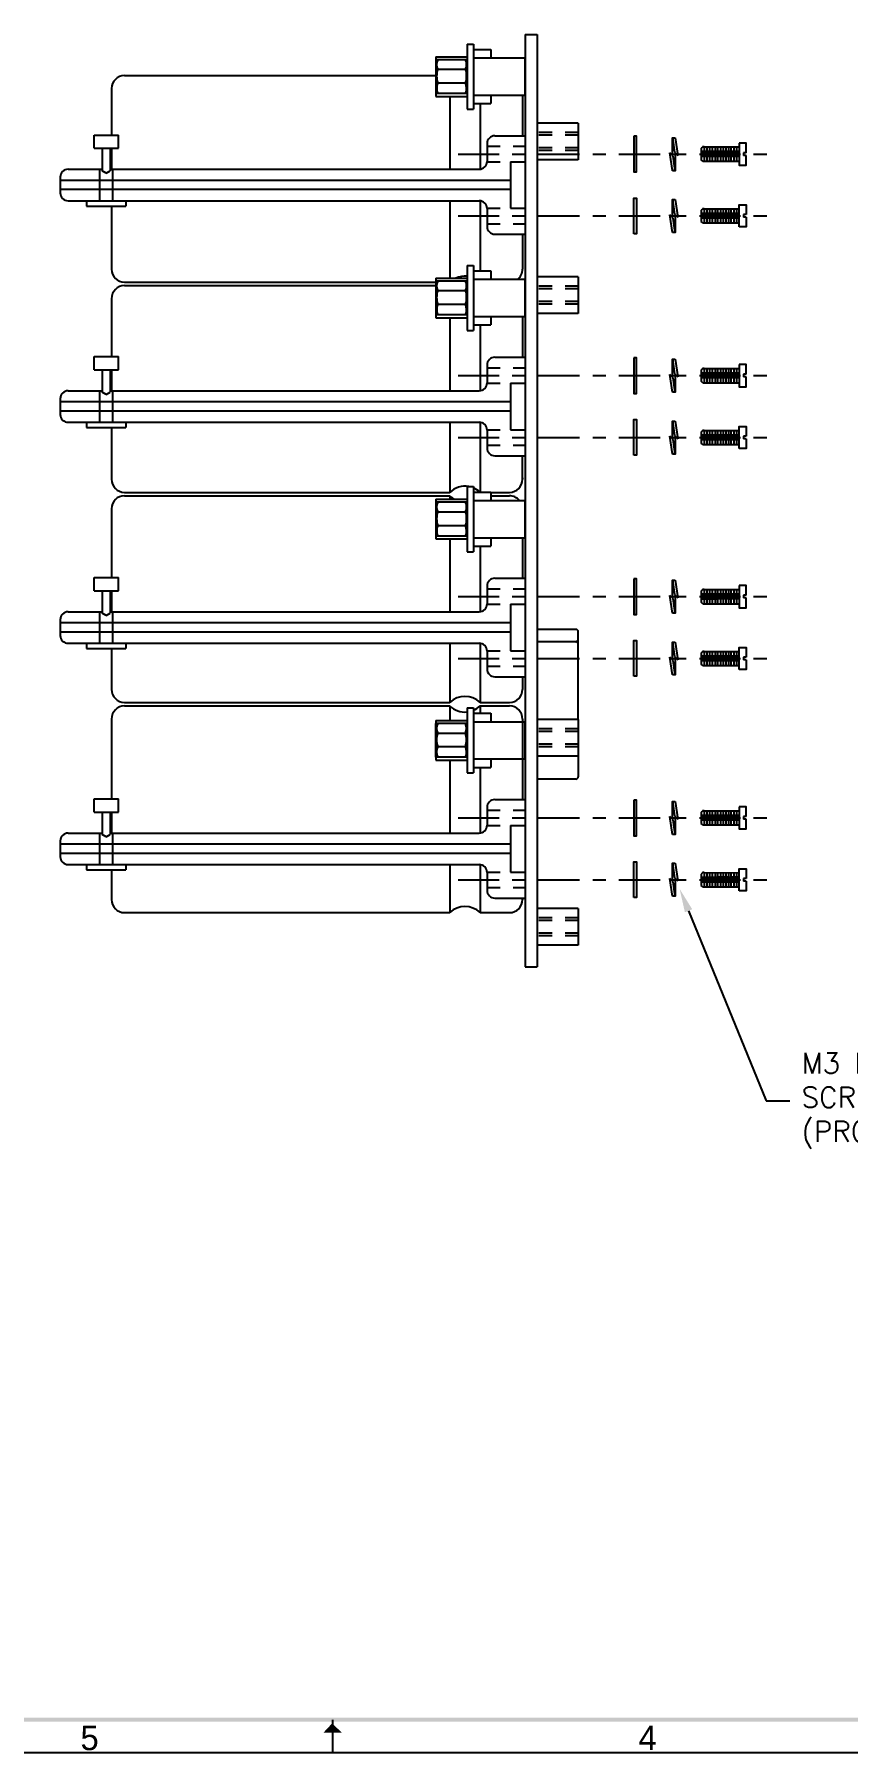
# Model space of a CAD drawing. Extents: x 0 to 31.8, y 0 to 20.
# Drawn here: x 13.98 to 20.17, y 0 to 13.08 of the extents above; entities that cross this region are included whole.
import ezdxf
from ezdxf.enums import TextEntityAlignment as Align

# ---------------------------------------------------------------- set-up
doc = ezdxf.new("R2010")
doc.units = 0
doc.header["$LTSCALE"] = 0.25
doc.header["$MEASUREMENT"] = 0
doc.linetypes.add('CENTER', pattern=[2, 1.25, -0.25, 0.25, -0.25])
doc.linetypes.add('HIDDEN', pattern=[0.375, 0.25, -0.125])
for name, color, linetype in [('10', 7, 'CONTINUOUS'), ('CENTER', 3, 'CENTER'), ('DIMS', 1, 'CONTINUOUS'), ('FORMAT', 3, 'CONTINUOUS'), ('OBJECT', 2, 'CONTINUOUS'), ('TITLE1', 6, 'CONTINUOUS')]:
    doc.layers.add(name, color=color, linetype=linetype)
doc.styles.add('ROMANS', font='romans.shx')

# ---------------------------------------------------------------- blocks, each defined once
blk = doc.blocks.new('DDWG')
at = {"layer": 'FORMAT'}
for p, q in [((16.251, 0.25), (16.251, 0)), ((0, 0), (31.8, 0))]:
    blk.add_line(p, q, dxfattribs=at)
blk.add_solid([(16.248, 0.223), (16.182, 0.152), (16.322, 0.152)], dxfattribs=at)
blk.add_trace([(0.261, 0.265), (0.261, 0.235), (31.606, 0.265), (31.606, 0.235)], dxfattribs=at)
for s, p in [('5', (14.401, 0.019)), ('4', (18.651, 0.019))]:
    blk.add_text(s, height=0.187, dxfattribs=at).set_placement(p, align=Align.CENTER)
at = {"layer": 'TITLE1', "style": 'ROMANS', "flags": 8}
for tag, height, p in [('XX', 0.15, (26.31, 19.119)), ('XX', 0.093, (25.092, 1.574)), ('XX', 0.093, (25.075, 1.427)), ('XX/XX', 0.075, (25.05, 1.264))]:
    blk.add_attdef(tag, text='', height=height, dxfattribs=at).set_placement(p, align=Align.CENTER)
at = {"layer": 'TITLE1', "style": 'ROMANS', "width": 0.718171, "flags": 8}
blk.add_attdef('XX/XX/XX', text='', height=0.15, dxfattribs=at).set_placement((29.981, 19.11), (30.807, 19.11), align=Align.FIT)
at = {"layer": 'TITLE1', "color": 6, "style": 'ROMANS'}
for tag, p, height in [('XXXXXX', (29.834, 2.321), 0.125), ('XX-XXXXX-XXX', (28.456, 0.571), 0.188)]:
    blk.add_attdef(tag, p, '', height=height, dxfattribs=at)
at = {"layer": 'TITLE1', "style": 'ROMANS'}
for tag, p, height in [('XXXXXXX', (25.435, 1.893), 0.1), ('XX/XX/XX', (26.845, 1.893), 0.1), ('XXXXXXXX', (23.667, 0.819), 0.09), ('XXXXXXXX', (23.664, 0.673), 0.09), ('XXXXXXXX', (23.665, 0.332), 0.09), ('XXXXXXX', (25.474, 0.31), 0.125), ('X', (30.307, 0.304), 0.125)]:
    blk.add_attdef(tag, p, '', height=height, dxfattribs=at)
at = {"layer": 'TITLE1', "style": 'ROMANS', "flags": 8}
for tag, p, height in [('XXXXX', (23.98, 1.586), 0.093), ('XXXXXXXX', (25.435, 1.529), 0.1), ('XX/XX/XX', (26.845, 1.529), 0.1), ('XXXXX', (23.972, 1.427), 0.093), ('XXXXX', (23.972, 1.256), 0.093)]:
    blk.add_attdef(tag, p, '', height=height, dxfattribs=at)
at = {"layer": 'TITLE1', "color": 6, "style": 'ROMANS'}
for tag, p in [('XXXXXXXXXXXXXXXX', (29.295, 1.31)), ('XXXXXXXXXXXXXXXXXXXX', (29.649, 1.021)), ('XX', (31.205, 0.571))]:
    blk.add_attdef(tag, text='', height=0.188, dxfattribs=at).set_placement(p, align=Align.CENTER)
at = {"layer": 'TITLE1', "style": 'ROMANS'}
for tag, p in [('XXXXX', (28.377, 0.304)), ('X', (30.794, 0.304))]:
    blk.add_attdef(tag, text='', height=0.125, dxfattribs=at).set_placement(p, align=Align.CENTER)

msp = doc.modelspace()

# ---------------------------------------------------------------- linework, layer by layer
at = {"layer": '10'}
for p, q in [((17.7178, 13.0835), (17.8108, 13.0835)), ((17.7178, 13.0835), (17.7178, 5.9845)), ((17.8108, 13.0835), (17.8108, 5.9845)), ((17.7178, 5.9845), (17.8108, 5.9845))]:
    msp.add_line(p, q, dxfattribs=at)
at = {"layer": 'CENTER', "linetype": 'CENTER'}
for p, q in [((17.2075, 12.1716), (19.5693, 12.1716)), ((17.2075, 11.7009), (19.5693, 11.7009)), ((17.2075, 10.4849), (19.5693, 10.4849)), ((17.2075, 10.0142), (19.5693, 10.0142)), ((17.2075, 8.8021), (19.5693, 8.8021)), ((17.2075, 8.3314), (19.5693, 8.3314)), ((17.2075, 7.1173), (19.5693, 7.1173)), ((17.2075, 6.6466), (19.5693, 6.6466))]:
    msp.add_line(p, q, dxfattribs=at)
at = {"layer": 'DIMS', "color": 1, "linetype": 'Continuous'}
for p, q in [((18.9624, 6.4104), (19.553, 4.964)), ((19.553, 4.964), (19.733, 4.964))]:
    msp.add_line(p, q, dxfattribs=at)
msp.add_solid([(18.9346, 6.3991), (18.9902, 6.4218), (18.8944, 6.5771)], dxfattribs=at)
at = {"layer": 'OBJECT'}
for p, q in [((17.2755, 13.0097), (17.2755, 12.5131)), ((17.2757, 13.0097), (17.3245, 13.0097)), ((17.3245, 13.0097), (17.3245, 12.5131)), ((17.3245, 12.9678), (17.4572, 12.9678)), ((17.4572, 12.9678), (17.4572, 12.9038)), ((17.0386, 12.9132), (17.0386, 12.6539)), ((17.0386, 12.9132), (17.2757, 12.9132)), ((17.0392, 12.6325), (17.0392, 12.8903)), ((17.2755, 12.8903), (17.0392, 12.8903)), ((17.2755, 12.8903), (17.2755, 12.6326)), ((17.3245, 12.9038), (17.7178, 12.9038)), ((14.6678, 12.7703), (17.0386, 12.7703)), ((14.5678, 12.6703), (14.5678, 12.3163)), ((17.0386, 12.6539), (17.0386, 12.6106)), ((17.0386, 12.6106), (17.2757, 12.6106)), ((17.2755, 12.6326), (17.0392, 12.6325)), ((17.1442, 12.6106), (17.1442, 12.0563)), ((17.3245, 12.6198), (17.7178, 12.6198)), ((17.4572, 12.6198), (17.4572, 12.556)), ((17.6982, 12.6198), (17.6982, 12.3113)), ((17.2757, 12.5131), (17.3245, 12.5131)), ((17.3245, 12.556), (17.4572, 12.556)), ((17.375, 12.556), (17.375, 12.0567)), ((14.4353, 12.3163), (14.6203, 12.3163)), ((14.4353, 12.2163), (14.4353, 12.3163)), ((14.6203, 12.2163), (14.6203, 12.3163)), ((17.4878, 12.3113), (17.7178, 12.3113)), ((18.1228, 12.4083), (17.8108, 12.4083)), ((18.1228, 12.4083), (18.1228, 12.1281)), ((14.4353, 12.2163), (14.6203, 12.2163)), ((14.4978, 12.2163), (14.4978, 12.0453)), ((14.5578, 12.2163), (14.5578, 12.0453)), ((14.5678, 12.2163), (14.5678, 12.0563)), ((17.4278, 12.2513), (17.4278, 12.1163)), ((18.8445, 12.1556), (18.82, 12.1805)), ((18.8391, 12.0457), (18.82, 12.1805)), ((18.8391, 12.2962), (18.8553, 12.1862)), ((18.8553, 12.1862), (18.88, 12.1615)), ((18.8599, 12.2962), (18.88, 12.1615)), ((19.07, 12.2267), (19.059, 12.2157)), ((19.059, 12.2157), (19.059, 12.1293)), ((19.0804, 12.2264), (19.0699, 12.2264)), ((19.0699, 12.1982), (19.0699, 12.1492)), ((19.0804, 12.2264), (19.0804, 12.1186)), ((19.0804, 12.2264), (19.3475, 12.2262)), ((19.0909, 12.1982), (19.0909, 12.1492)), ((19.1014, 12.2264), (19.1014, 12.1186)), ((19.1014, 12.2086), (19.1014, 12.1387)), ((19.1119, 12.1982), (19.1119, 12.1492)), ((19.1224, 12.2264), (19.1224, 12.1186)), ((19.1329, 12.1982), (19.1329, 12.1492)), ((19.1434, 12.2264), (19.1434, 12.1186)), ((19.1538, 12.1982), (19.1538, 12.1492)), ((19.1643, 12.2264), (19.1643, 12.1186)), ((19.1748, 12.1982), (19.1748, 12.1492)), ((19.184, 12.2267), (19.184, 12.1186)), ((19.1944, 12.1985), (19.1944, 12.1495)), ((19.2049, 12.2267), (19.2049, 12.1186)), ((19.2154, 12.1985), (19.2154, 12.1495)), ((19.2252, 12.2267), (19.2252, 12.1186)), ((19.2356, 12.1985), (19.2356, 12.1495)), ((19.2461, 12.2267), (19.2461, 12.1186)), ((19.2566, 12.1985), (19.2566, 12.1495)), ((19.2658, 12.2262), (19.2658, 12.1186)), ((19.2765, 12.1982), (19.2765, 12.1492)), ((19.2856, 12.2267), (19.2856, 12.1186)), ((19.2961, 12.1985), (19.2961, 12.1495)), ((19.3066, 12.2267), (19.3066, 12.1186)), ((19.3171, 12.1985), (19.3171, 12.1495)), ((19.3268, 12.2267), (19.3268, 12.1186)), ((19.3373, 12.1985), (19.3373, 12.1495)), ((19.4014, 12.1817), (19.3804, 12.1817)), ((19.3804, 12.1817), (19.3804, 12.1614)), ((14.2378, 12.0563), (14.4978, 12.0563)), ((14.4778, 11.8163), (14.4778, 12.0563)), ((14.5278, 12.0272), (14.4978, 12.0453)), ((14.5278, 12.0272), (14.5578, 12.0453)), ((14.5578, 12.0563), (17.3678, 12.0563)), ((14.5778, 11.8163), (14.5778, 12.0563)), ((17.6068, 12.1135), (17.6068, 11.7591)), ((17.6068, 12.1135), (17.7178, 12.1135)), ((18.1228, 12.1281), (17.8108, 12.1281)), ((18.8599, 12.0455), (18.8445, 12.1556)), ((19.07, 12.1183), (19.059, 12.1293)), ((19.07, 12.1186), (19.3475, 12.1186)), ((19.4014, 12.1614), (19.3804, 12.1614)), ((14.1778, 11.9963), (14.1778, 11.8763)), ((17.6068, 11.9713), (14.1778, 11.9713)), ((17.6068, 11.9013), (14.1778, 11.9013)), ((14.2378, 11.8163), (17.3678, 11.8163)), ((14.3778, 11.8163), (14.3778, 11.7763)), ((14.3778, 11.8163), (14.6778, 11.8163)), ((14.3778, 11.7763), (14.6778, 11.7763)), ((14.5678, 11.7763), (14.5678, 11.2963)), ((14.6778, 11.8163), (14.6778, 11.7763)), ((17.1442, 11.8163), (17.1442, 11.228)), ((17.375, 11.8158), (17.375, 11.2826)), ((18.8391, 11.8255), (18.8553, 11.7155)), ((18.8599, 11.8255), (18.88, 11.6908)), ((17.4278, 11.7563), (17.4278, 11.6213)), ((17.6068, 11.7591), (17.7178, 11.7591)), ((18.8391, 11.575), (18.82, 11.7098)), ((18.8445, 11.6849), (18.82, 11.7098)), ((18.8599, 11.5748), (18.8445, 11.6849)), ((18.8553, 11.7155), (18.88, 11.6908)), ((19.07, 11.7557), (19.059, 11.7447)), ((19.059, 11.7447), (19.059, 11.6583)), ((19.07, 11.6473), (19.059, 11.6583)), ((19.0804, 11.7554), (19.0699, 11.7554)), ((19.0699, 11.7272), (19.0699, 11.6782)), ((19.07, 11.6476), (19.3475, 11.6476)), ((19.0804, 11.7554), (19.0804, 11.6476)), ((19.0804, 11.7554), (19.3475, 11.7552)), ((19.0909, 11.7272), (19.0909, 11.6782)), ((19.1014, 11.7554), (19.1014, 11.6476)), ((19.1014, 11.7376), (19.1014, 11.6677)), ((19.1119, 11.7272), (19.1119, 11.6782)), ((19.1224, 11.7554), (19.1224, 11.6476)), ((19.1329, 11.7272), (19.1329, 11.6782)), ((19.1434, 11.7554), (19.1434, 11.6476)), ((19.1538, 11.7272), (19.1538, 11.6782)), ((19.1643, 11.7554), (19.1643, 11.6476)), ((19.1748, 11.7272), (19.1748, 11.6782)), ((19.184, 11.7557), (19.184, 11.6476)), ((19.1944, 11.7275), (19.1944, 11.6785)), ((19.2049, 11.7557), (19.2049, 11.6476)), ((19.2154, 11.7275), (19.2154, 11.6785)), ((19.2252, 11.7557), (19.2252, 11.6476)), ((19.2356, 11.7275), (19.2356, 11.6785)), ((19.2461, 11.7557), (19.2461, 11.6476)), ((19.2566, 11.7275), (19.2566, 11.6785)), ((19.2658, 11.7551), (19.2658, 11.6476)), ((19.2765, 11.7272), (19.2765, 11.6782)), ((19.2856, 11.7557), (19.2856, 11.6476)), ((19.2961, 11.7275), (19.2961, 11.6785)), ((19.3066, 11.7557), (19.3066, 11.6476)), ((19.3171, 11.7275), (19.3171, 11.6785)), ((19.3268, 11.7557), (19.3268, 11.6476)), ((19.3373, 11.7275), (19.3373, 11.6785)), ((19.3804, 11.7111), (19.3804, 11.6908)), ((19.4014, 11.7111), (19.3804, 11.7111)), ((19.4014, 11.6908), (19.3804, 11.6908)), ((17.4878, 11.5613), (17.7178, 11.5613)), ((17.6982, 11.5613), (17.6982, 11.2963)), ((17.2755, 11.3245), (17.2755, 10.8279)), ((17.2757, 11.3245), (17.3245, 11.3245)), ((17.3245, 11.3245), (17.3245, 10.8279)), ((17.3245, 11.2826), (17.4572, 11.2826)), ((17.4572, 11.2826), (17.4572, 11.2185)), ((14.6678, 11.1963), (17.0386, 11.1963)), ((14.6678, 11.1703), (17.0386, 11.1703)), ((17.0386, 11.228), (17.0386, 10.9687)), ((17.0386, 11.228), (17.2757, 11.228)), ((17.2755, 11.205), (17.0392, 11.205)), ((17.0392, 10.9473), (17.0392, 11.205)), ((17.2755, 11.205), (17.2755, 10.9474)), ((17.3245, 11.2185), (17.7178, 11.2185)), ((18.1228, 11.2376), (17.8108, 11.2376)), ((18.1228, 11.2376), (18.1228, 10.9574)), ((14.5678, 11.0703), (14.5678, 10.6295)), ((17.0386, 10.9687), (17.0386, 10.9254)), ((17.0386, 10.9254), (17.2757, 10.9254)), ((17.2755, 10.9474), (17.0392, 10.9473)), ((17.1442, 10.9254), (17.1442, 10.3695)), ((17.3245, 10.9346), (17.7178, 10.9346)), ((17.3245, 10.8708), (17.4572, 10.8708)), ((17.375, 10.8708), (17.375, 10.37)), ((17.4572, 10.9346), (17.4572, 10.8708)), ((17.6982, 10.9346), (17.6982, 10.6245)), ((18.1228, 10.9574), (17.8108, 10.9574)), ((17.2757, 10.8279), (17.3245, 10.8279)), ((14.4353, 10.5295), (14.4353, 10.6295)), ((14.4353, 10.6295), (14.6203, 10.6295)), ((14.6203, 10.5295), (14.6203, 10.6295)), ((17.4878, 10.6245), (17.7178, 10.6245)), ((18.8391, 10.6096), (18.8553, 10.4997)), ((18.8599, 10.6096), (18.88, 10.475)), ((14.4353, 10.5295), (14.6203, 10.5295)), ((14.4978, 10.5295), (14.4978, 10.3585)), ((14.5578, 10.5295), (14.5578, 10.3585)), ((14.5678, 10.5295), (14.5678, 10.3695)), ((17.4278, 10.5645), (17.4278, 10.4295)), ((18.8445, 10.4691), (18.82, 10.4939)), ((18.8391, 10.3591), (18.82, 10.4939)), ((18.8599, 10.359), (18.8445, 10.4691)), ((18.8553, 10.4997), (18.88, 10.475)), ((19.07, 10.5393), (19.059, 10.5283)), ((19.059, 10.5283), (19.059, 10.4419)), ((19.0804, 10.539), (19.0699, 10.539)), ((19.0699, 10.5108), (19.0699, 10.4619)), ((19.0804, 10.539), (19.0804, 10.4312)), ((19.0804, 10.539), (19.3475, 10.5388)), ((19.0909, 10.5108), (19.0909, 10.4619)), ((19.1014, 10.539), (19.1014, 10.4312)), ((19.1014, 10.5212), (19.1014, 10.4513)), ((19.1119, 10.5108), (19.1119, 10.4619)), ((19.1224, 10.539), (19.1224, 10.4312)), ((19.1329, 10.5108), (19.1329, 10.4619)), ((19.1434, 10.539), (19.1434, 10.4312)), ((19.1538, 10.5108), (19.1538, 10.4619)), ((19.1643, 10.539), (19.1643, 10.4312)), ((19.1748, 10.5108), (19.1748, 10.4619)), ((19.184, 10.5393), (19.184, 10.4312)), ((19.1944, 10.5111), (19.1944, 10.4622)), ((19.2049, 10.5393), (19.2049, 10.4312)), ((19.2154, 10.5111), (19.2154, 10.4622)), ((19.2252, 10.5393), (19.2252, 10.4312)), ((19.2356, 10.5111), (19.2356, 10.4622)), ((19.2461, 10.5393), (19.2461, 10.4312)), ((19.2566, 10.5111), (19.2566, 10.4622)), ((19.2658, 10.5388), (19.2658, 10.4312)), ((19.2765, 10.5108), (19.2765, 10.4619)), ((19.2856, 10.5393), (19.2856, 10.4312)), ((19.2961, 10.5111), (19.2961, 10.4622)), ((19.3066, 10.5393), (19.3066, 10.4312)), ((19.3171, 10.5111), (19.3171, 10.4622)), ((19.3268, 10.5393), (19.3268, 10.4312)), ((19.3373, 10.5111), (19.3373, 10.4622)), ((19.4014, 10.4951), (19.3804, 10.4951)), ((19.3804, 10.4951), (19.3804, 10.4747)), ((19.4014, 10.4747), (19.3804, 10.4747)), ((14.2378, 10.3695), (14.4978, 10.3695)), ((14.4778, 10.1295), (14.4778, 10.3695)), ((14.5278, 10.3405), (14.4978, 10.3585)), ((14.5278, 10.3405), (14.5578, 10.3585)), ((14.5578, 10.3695), (17.3678, 10.3695)), ((14.5778, 10.1295), (14.5778, 10.3695)), ((17.6068, 10.4268), (17.6068, 10.0723)), ((17.6068, 10.4268), (17.7178, 10.4268)), ((19.07, 10.4309), (19.059, 10.4419)), ((19.07, 10.4312), (19.3475, 10.4312)), ((14.1778, 10.3095), (14.1778, 10.1895)), ((17.6068, 10.2845), (14.1778, 10.2845)), ((17.6068, 10.2145), (14.1778, 10.2145)), ((14.2378, 10.1295), (17.3678, 10.1295)), ((14.3778, 10.1295), (14.6778, 10.1295)), ((14.3778, 10.1295), (14.3778, 10.0895)), ((14.3778, 10.0895), (14.6778, 10.0895)), ((14.5678, 10.0895), (14.5678, 9.6963)), ((14.6778, 10.1295), (14.6778, 10.0895)), ((17.1442, 10.1295), (17.1442, 9.5963)), ((17.375, 10.1291), (17.375, 9.5983)), ((18.8391, 10.1389), (18.8553, 10.0289)), ((18.8599, 10.1389), (18.88, 10.0042)), ((17.4278, 10.0695), (17.4278, 9.9345)), ((17.6068, 10.0723), (17.7178, 10.0723)), ((18.8391, 9.8884), (18.82, 10.0232)), ((18.8445, 9.9983), (18.82, 10.0232)), ((18.8599, 9.8882), (18.8445, 9.9983)), ((18.8553, 10.0289), (18.88, 10.0042)), ((19.07, 10.0683), (19.059, 10.0573)), ((19.059, 10.0573), (19.059, 9.9709)), ((19.07, 9.9599), (19.059, 9.9709)), ((19.0804, 10.068), (19.0699, 10.068)), ((19.0699, 10.0398), (19.0699, 9.9909)), ((19.07, 9.9602), (19.3475, 9.9602)), ((19.0804, 10.068), (19.0804, 9.9602)), ((19.0804, 10.068), (19.3475, 10.0678)), ((19.0909, 10.0398), (19.0909, 9.9909)), ((19.1014, 10.068), (19.1014, 9.9602)), ((19.1014, 10.0502), (19.1014, 9.9803)), ((19.1119, 10.0398), (19.1119, 9.9909)), ((19.1224, 10.068), (19.1224, 9.9602)), ((19.1329, 10.0398), (19.1329, 9.9909)), ((19.1434, 10.068), (19.1434, 9.9602)), ((19.1538, 10.0398), (19.1538, 9.9909)), ((19.1643, 10.068), (19.1643, 9.9602)), ((19.1748, 10.0398), (19.1748, 9.9909)), ((19.184, 10.0683), (19.184, 9.9602)), ((19.1944, 10.0401), (19.1944, 9.9912)), ((19.2049, 10.0683), (19.2049, 9.9602)), ((19.2154, 10.0401), (19.2154, 9.9912)), ((19.2252, 10.0683), (19.2252, 9.9602)), ((19.2356, 10.0401), (19.2356, 9.9912)), ((19.2461, 10.0683), (19.2461, 9.9602)), ((19.2566, 10.0401), (19.2566, 9.9912)), ((19.2658, 10.0678), (19.2658, 9.9602)), ((19.2765, 10.0398), (19.2765, 9.9909)), ((19.2856, 10.0683), (19.2856, 9.9602)), ((19.2961, 10.0401), (19.2961, 9.9912)), ((19.3066, 10.0683), (19.3066, 9.9602)), ((19.3171, 10.0401), (19.3171, 9.9912)), ((19.3268, 10.0683), (19.3268, 9.9602)), ((19.3373, 10.0401), (19.3373, 9.9912)), ((19.3804, 10.0244), (19.3804, 10.004)), ((19.4014, 10.0244), (19.3804, 10.0244)), ((19.4014, 10.004), (19.3804, 10.004)), ((17.4878, 9.8745), (17.7178, 9.8745)), ((17.6982, 9.6963), (17.6982, 9.8745)), ((17.6982, 9.7069), (17.6982, 9.6963)), ((14.6678, 9.5963), (17.1442, 9.5963)), ((14.6678, 9.5703), (17.1442, 9.5703)), ((17.1442, 9.5703), (17.1442, 9.5437)), ((17.2755, 9.6402), (17.2755, 9.1436)), ((17.2757, 9.6402), (17.3245, 9.6402)), ((17.3245, 9.6402), (17.3245, 9.1436)), ((17.3245, 9.5983), (17.4572, 9.5983)), ((17.4572, 9.5983), (17.4572, 9.5342)), ((17.4572, 9.5963), (17.5982, 9.5963)), ((17.4572, 9.5703), (17.5982, 9.5703)), ((14.5678, 9.4703), (14.5678, 8.9467)), ((17.0386, 9.5437), (17.0386, 9.2844)), ((17.0386, 9.5437), (17.2757, 9.5437)), ((17.0392, 9.263), (17.0392, 9.5207)), ((17.2755, 9.5207), (17.0392, 9.5207)), ((17.2755, 9.5207), (17.2755, 9.2631)), ((17.3245, 9.5342), (17.7178, 9.5342)), ((17.0386, 9.2844), (17.0386, 9.2411)), ((17.0386, 9.2411), (17.2757, 9.2411)), ((17.2755, 9.2631), (17.0392, 9.263)), ((17.1442, 9.2411), (17.1442, 8.6867)), ((17.3245, 9.2503), (17.7178, 9.2503)), ((17.3245, 9.1865), (17.4572, 9.1865)), ((17.375, 9.1865), (17.375, 8.6872)), ((17.4572, 9.2503), (17.4572, 9.1865)), ((17.6982, 9.2503), (17.6982, 8.9417)), ((17.2757, 9.1436), (17.3245, 9.1436)), ((14.4353, 8.8467), (14.4353, 8.9467)), ((14.4353, 8.9467), (14.6203, 8.9467)), ((14.6203, 8.8467), (14.6203, 8.9467)), ((17.4878, 8.9417), (17.7178, 8.9417)), ((18.8391, 8.9273), (18.8553, 8.8173)), ((18.8599, 8.9273), (18.88, 8.7927)), ((14.4353, 8.8467), (14.6203, 8.8467)), ((14.4978, 8.8467), (14.4978, 8.6757)), ((14.5578, 8.8467), (14.5578, 8.6757)), ((14.5678, 8.8467), (14.5678, 8.6867)), ((17.4278, 8.8817), (17.4278, 8.7467)), ((18.8445, 8.7868), (18.82, 8.8116)), ((18.8391, 8.6768), (18.82, 8.8116)), ((18.8599, 8.6767), (18.8445, 8.7868)), ((18.8553, 8.8173), (18.88, 8.7927)), ((19.07, 8.8562), (19.059, 8.8452)), ((19.059, 8.8452), (19.059, 8.7588)), ((19.0804, 8.8559), (19.0699, 8.8559)), ((19.0699, 8.8277), (19.0699, 8.7788)), ((19.0804, 8.8559), (19.0804, 8.7481)), ((19.0804, 8.8559), (19.3475, 8.8557)), ((19.0909, 8.8277), (19.0909, 8.7788)), ((19.1014, 8.8559), (19.1014, 8.7481)), ((19.1014, 8.8381), (19.1014, 8.7682)), ((19.1119, 8.8277), (19.1119, 8.7788)), ((19.1224, 8.8559), (19.1224, 8.7481)), ((19.1329, 8.8277), (19.1329, 8.7788)), ((19.1434, 8.8559), (19.1434, 8.7481)), ((19.1538, 8.8277), (19.1538, 8.7788)), ((19.1643, 8.8559), (19.1643, 8.7481)), ((19.1748, 8.8277), (19.1748, 8.7788)), ((19.184, 8.8562), (19.184, 8.7481)), ((19.1944, 8.828), (19.1944, 8.7791)), ((19.2049, 8.8562), (19.2049, 8.7481)), ((19.2154, 8.828), (19.2154, 8.7791)), ((19.2252, 8.8562), (19.2252, 8.7481)), ((19.2356, 8.828), (19.2356, 8.7791)), ((19.2461, 8.8562), (19.2461, 8.7481)), ((19.2566, 8.828), (19.2566, 8.7791)), ((19.2658, 8.8557), (19.2658, 8.7481)), ((19.2765, 8.8277), (19.2765, 8.7788)), ((19.2856, 8.8562), (19.2856, 8.7481)), ((19.2961, 8.828), (19.2961, 8.7791)), ((19.3066, 8.8562), (19.3066, 8.7481)), ((19.3171, 8.828), (19.3171, 8.7791)), ((19.3268, 8.8562), (19.3268, 8.7481)), ((19.3373, 8.828), (19.3373, 8.7791)), ((19.4014, 8.8122), (19.3804, 8.8122)), ((19.3804, 8.8122), (19.3804, 8.7919)), ((19.4014, 8.7919), (19.3804, 8.7919)), ((14.2378, 8.6867), (14.4978, 8.6867)), ((14.4778, 8.4467), (14.4778, 8.6867)), ((14.5278, 8.6577), (14.4978, 8.6757)), ((14.5278, 8.6577), (14.5578, 8.6757)), ((14.5578, 8.6867), (17.3678, 8.6867)), ((14.5778, 8.4467), (14.5778, 8.6867)), ((17.6068, 8.7439), (17.6068, 8.3895)), ((17.6068, 8.7439), (17.7178, 8.7439)), ((19.07, 8.7478), (19.059, 8.7588)), ((19.07, 8.7481), (19.3475, 8.7481)), ((14.1778, 8.6267), (14.1778, 8.5067)), ((17.6068, 8.6017), (14.1778, 8.6017)), ((17.6068, 8.5317), (14.1778, 8.5317)), ((18.1044, 8.553), (17.8108, 8.553)), ((18.1228, 7.8676), (18.1228, 8.5344)), ((14.2378, 8.4467), (17.3678, 8.4467)), ((14.3778, 8.4467), (14.6778, 8.4467)), ((14.3778, 8.4467), (14.3778, 8.4067)), ((14.3778, 8.4067), (14.6778, 8.4067)), ((14.5678, 8.4067), (14.5678, 8.0963)), ((14.6778, 8.4467), (14.6778, 8.4067)), ((17.1442, 8.4467), (17.1442, 7.9963)), ((17.375, 8.4463), (17.375, 7.9963)), ((17.4278, 8.3867), (17.4278, 8.2517)), ((17.6068, 8.3895), (17.7178, 8.3895)), ((18.1228, 8.4585), (17.8108, 8.4585)), ((18.8391, 8.4566), (18.8553, 8.3466)), ((18.8599, 8.4566), (18.88, 8.3219)), ((19.07, 8.3852), (19.059, 8.3742)), ((19.059, 8.3742), (19.059, 8.2878)), ((19.0804, 8.3849), (19.0699, 8.3849)), ((19.0804, 8.3849), (19.0804, 8.2771)), ((19.0804, 8.3849), (19.3475, 8.3847)), ((19.1014, 8.3849), (19.1014, 8.2771)), ((19.1224, 8.3849), (19.1224, 8.2771)), ((19.1434, 8.3849), (19.1434, 8.2771)), ((19.1643, 8.3849), (19.1643, 8.2771)), ((19.184, 8.3852), (19.184, 8.2771)), ((19.2049, 8.3852), (19.2049, 8.2771)), ((19.2252, 8.3852), (19.2252, 8.2771)), ((19.2461, 8.3852), (19.2461, 8.2771)), ((19.2658, 8.3847), (19.2658, 8.2771)), ((19.2856, 8.3852), (19.2856, 8.2771)), ((19.3066, 8.3852), (19.3066, 8.2771)), ((19.3268, 8.3852), (19.3268, 8.2771)), ((18.8391, 8.2061), (18.82, 8.3409)), ((18.8445, 8.316), (18.82, 8.3409)), ((18.8599, 8.2059), (18.8445, 8.316)), ((18.8553, 8.3466), (18.88, 8.3219)), ((19.07, 8.2768), (19.059, 8.2878)), ((19.0699, 8.3567), (19.0699, 8.3078)), ((19.07, 8.2771), (19.3475, 8.2771)), ((19.0909, 8.3567), (19.0909, 8.3078)), ((19.1014, 8.3671), (19.1014, 8.2972)), ((19.1119, 8.3567), (19.1119, 8.3078)), ((19.1329, 8.3567), (19.1329, 8.3078)), ((19.1538, 8.3567), (19.1538, 8.3078)), ((19.1748, 8.3567), (19.1748, 8.3078)), ((19.1944, 8.357), (19.1944, 8.3081)), ((19.2154, 8.357), (19.2154, 8.3081)), ((19.2356, 8.357), (19.2356, 8.3081)), ((19.2566, 8.357), (19.2566, 8.3081)), ((19.2765, 8.3567), (19.2765, 8.3078)), ((19.2961, 8.357), (19.2961, 8.3081)), ((19.3171, 8.357), (19.3171, 8.3081)), ((19.3373, 8.357), (19.3373, 8.3081)), ((19.3804, 8.3416), (19.3804, 8.3212)), ((19.4014, 8.3416), (19.3804, 8.3416)), ((19.4014, 8.3416), (19.3804, 8.3416)), ((19.3804, 8.3416), (19.3804, 8.3212)), ((19.4014, 8.3212), (19.3804, 8.3212)), ((19.4014, 8.3212), (19.3804, 8.3212)), ((17.4878, 8.1917), (17.7178, 8.1917)), ((17.6982, 8.1917), (17.6982, 8.0963)), ((14.6678, 7.9963), (17.1442, 7.9963)), ((17.375, 7.9963), (17.5982, 7.9963)), ((14.5678, 7.8703), (14.5678, 7.2619)), ((14.6678, 7.9703), (17.1442, 7.9703)), ((17.0384, 7.8595), (17.0384, 7.6002)), ((17.0384, 7.8595), (17.2755, 7.8595)), ((17.1442, 7.9703), (17.1442, 7.8595)), ((17.2753, 7.956), (17.2753, 7.4594)), ((17.2755, 7.956), (17.3243, 7.956)), ((17.3243, 7.956), (17.3243, 7.4594)), ((17.3243, 7.9141), (17.457, 7.9141)), ((17.375, 7.9703), (17.375, 7.9141)), ((17.375, 7.9703), (17.5982, 7.9703)), ((17.457, 7.9141), (17.457, 7.8501)), ((17.6982, 7.8703), (17.6982, 7.2569)), ((18.1228, 7.8676), (17.8108, 7.8676)), ((18.1228, 7.8676), (18.1228, 7.5874)), ((17.039, 7.5788), (17.039, 7.8365)), ((17.2752, 7.8365), (17.039, 7.8365)), ((17.2752, 7.8365), (17.2753, 7.5789)), ((17.3243, 7.8501), (17.7176, 7.8501)), ((17.0384, 7.6002), (17.0384, 7.5569)), ((17.0384, 7.5569), (17.2755, 7.5569)), ((17.2752, 7.5789), (17.039, 7.5788)), ((17.1442, 7.5569), (17.1442, 7.0019)), ((17.2755, 7.4594), (17.3243, 7.4594)), ((17.3243, 7.5661), (17.7176, 7.5661)), ((17.3243, 7.5023), (17.457, 7.5023)), ((17.375, 7.5023), (17.375, 7.0024)), ((17.457, 7.5661), (17.457, 7.5023)), ((18.1228, 7.5874), (17.8108, 7.5874)), ((18.1228, 7.5874), (18.1228, 7.431)), ((18.1048, 7.4132), (17.8108, 7.4132)), ((14.4353, 7.1619), (14.4353, 7.2619)), ((14.4353, 7.2619), (14.6203, 7.2619)), ((14.6203, 7.1619), (14.6203, 7.2619)), ((17.4278, 7.1969), (17.4278, 7.0619)), ((17.4878, 7.2569), (17.7178, 7.2569)), ((18.8391, 7.2426), (18.8553, 7.1327)), ((18.8599, 7.2426), (18.88, 7.108)), ((14.4353, 7.1619), (14.6203, 7.1619)), ((14.4978, 7.1619), (14.4978, 6.9909)), ((14.5578, 7.1619), (14.5578, 6.9909)), ((14.5678, 7.1619), (14.5678, 7.0019)), ((18.8445, 7.1021), (18.82, 7.1269)), ((18.8391, 6.9921), (18.82, 7.1269)), ((18.8599, 6.992), (18.8445, 7.1021)), ((18.8553, 7.1327), (18.88, 7.108)), ((19.07, 7.1718), (19.059, 7.1608)), ((19.059, 7.1608), (19.059, 7.0744)), ((19.07, 7.0634), (19.059, 7.0744)), ((19.0804, 7.1715), (19.0699, 7.1715)), ((19.0699, 7.1433), (19.0699, 7.0943)), ((19.0804, 7.1715), (19.0804, 7.0637)), ((19.0804, 7.1715), (19.3475, 7.1712)), ((19.0909, 7.1433), (19.0909, 7.0943)), ((19.1014, 7.1715), (19.1014, 7.0637)), ((19.1014, 7.1537), (19.1014, 7.0838)), ((19.1119, 7.1433), (19.1119, 7.0943)), ((19.1224, 7.1715), (19.1224, 7.0637)), ((19.1329, 7.1433), (19.1329, 7.0943)), ((19.1434, 7.1715), (19.1434, 7.0637)), ((19.1538, 7.1433), (19.1538, 7.0943)), ((19.1643, 7.1715), (19.1643, 7.0637)), ((19.1748, 7.1433), (19.1748, 7.0943)), ((19.184, 7.1718), (19.184, 7.0637)), ((19.1944, 7.1436), (19.1944, 7.0946)), ((19.2049, 7.1718), (19.2049, 7.0637)), ((19.2154, 7.1436), (19.2154, 7.0946)), ((19.2252, 7.1718), (19.2252, 7.0637)), ((19.2356, 7.1436), (19.2356, 7.0946)), ((19.2461, 7.1718), (19.2461, 7.0637)), ((19.2566, 7.1436), (19.2566, 7.0946)), ((19.2658, 7.1712), (19.2658, 7.0637)), ((19.2765, 7.1433), (19.2765, 7.0943)), ((19.2856, 7.1718), (19.2856, 7.0637)), ((19.2961, 7.1436), (19.2961, 7.0946)), ((19.3066, 7.1718), (19.3066, 7.0637)), ((19.3171, 7.1436), (19.3171, 7.0946)), ((19.3268, 7.1718), (19.3268, 7.0637)), ((19.3373, 7.1436), (19.3373, 7.0946)), ((19.3804, 7.1274), (19.3804, 7.1071)), ((19.4014, 7.1274), (19.3804, 7.1274)), ((19.4014, 7.1274), (19.3804, 7.1274)), ((19.3804, 7.1274), (19.3804, 7.1071)), ((19.4014, 7.1071), (19.3804, 7.1071)), ((19.4014, 7.1071), (19.3804, 7.1071)), ((14.1778, 6.9419), (14.1778, 6.8219)), ((14.2378, 7.0019), (14.4978, 7.0019)), ((14.4778, 6.7619), (14.4778, 7.0019)), ((14.5278, 6.9729), (14.4978, 6.9909)), ((14.5278, 6.9729), (14.5578, 6.9909)), ((14.5578, 7.0019), (17.3678, 7.0019)), ((14.5778, 6.7619), (14.5778, 7.0019)), ((17.6068, 7.0591), (17.7178, 7.0591)), ((17.6068, 7.0591), (17.6068, 6.7047)), ((19.07, 7.0637), (19.3475, 7.0637)), ((17.6068, 6.9169), (14.1778, 6.9169)), ((17.6068, 6.8469), (14.1778, 6.8469)), ((14.2378, 6.7619), (17.3678, 6.7619)), ((14.3778, 6.7619), (14.6778, 6.7619)), ((14.3778, 6.7619), (14.3778, 6.7219)), ((14.3778, 6.7219), (14.6778, 6.7219)), ((14.5678, 6.7219), (14.5678, 6.4963)), ((14.6778, 6.7619), (14.6778, 6.7219)), ((17.1442, 6.7619), (17.1442, 6.3963)), ((17.375, 6.7615), (17.375, 6.3963)), ((17.4278, 6.7019), (17.4278, 6.5669)), ((17.6068, 6.7047), (17.7178, 6.7047)), ((18.8391, 6.7719), (18.8553, 6.6619)), ((18.8599, 6.7719), (18.88, 6.6373)), ((19.07, 6.7008), (19.059, 6.6898)), ((19.059, 6.6898), (19.059, 6.6034)), ((19.0804, 6.7005), (19.0699, 6.7005)), ((19.0804, 6.7005), (19.0804, 6.5927)), ((19.0804, 6.7005), (19.3475, 6.7002)), ((19.1014, 6.7005), (19.1014, 6.5927)), ((19.1014, 6.6827), (19.1014, 6.6128)), ((19.1224, 6.7005), (19.1224, 6.5927)), ((19.1434, 6.7005), (19.1434, 6.5927)), ((19.1643, 6.7005), (19.1643, 6.5927)), ((19.184, 6.7008), (19.184, 6.5927)), ((19.1944, 6.6726), (19.1944, 6.6236)), ((19.2049, 6.7008), (19.2049, 6.5927)), ((19.2154, 6.6726), (19.2154, 6.6236)), ((19.2252, 6.7008), (19.2252, 6.5927)), ((19.2356, 6.6726), (19.2356, 6.6236)), ((19.2461, 6.7008), (19.2461, 6.5927)), ((19.2566, 6.6726), (19.2566, 6.6236)), ((19.2658, 6.7002), (19.2658, 6.5927)), ((19.2856, 6.7008), (19.2856, 6.5927)), ((19.2961, 6.6726), (19.2961, 6.6236)), ((19.3066, 6.7008), (19.3066, 6.5927)), ((19.3171, 6.6726), (19.3171, 6.6236)), ((19.3268, 6.7008), (19.3268, 6.5927)), ((19.3373, 6.6726), (19.3373, 6.6236)), ((18.8391, 6.5214), (18.82, 6.6562)), ((18.8445, 6.6314), (18.82, 6.6562)), ((18.8599, 6.5213), (18.8445, 6.6314)), ((18.8553, 6.6619), (18.88, 6.6373)), ((19.07, 6.5924), (19.059, 6.6034)), ((19.0699, 6.6723), (19.0699, 6.6233)), ((19.07, 6.5927), (19.3475, 6.5927)), ((19.0909, 6.6723), (19.0909, 6.6233)), ((19.1119, 6.6723), (19.1119, 6.6233)), ((19.1329, 6.6723), (19.1329, 6.6233)), ((19.1538, 6.6723), (19.1538, 6.6233)), ((19.1748, 6.6723), (19.1748, 6.6233)), ((19.2765, 6.6723), (19.2765, 6.6233)), ((19.3804, 6.6568), (19.3804, 6.6364)), ((19.4014, 6.6568), (19.3804, 6.6568)), ((19.4014, 6.6568), (19.3804, 6.6568)), ((19.3804, 6.6568), (19.3804, 6.6364)), ((19.4014, 6.6364), (19.3804, 6.6364)), ((19.4014, 6.6364), (19.3804, 6.6364)), ((17.4878, 6.5069), (17.7178, 6.5069)), ((17.6982, 6.5069), (17.6982, 6.4963)), ((18.1228, 6.4276), (17.8108, 6.4276)), ((18.1228, 6.4276), (18.1228, 6.1474)), ((14.6678, 6.3963), (17.1442, 6.3963)), ((17.375, 6.3963), (17.5982, 6.3963)), ((18.1228, 6.1474), (17.8108, 6.1474))]:
    msp.add_line(p, q, dxfattribs=at)
at = {"layer": 'OBJECT', "linetype": 'CENTER'}
for p, q in [((17.7178, 12.6198), (17.7178, 12.9038)), ((17.0393, 12.8173), (17.2755, 12.8173)), ((17.0393, 12.7139), (17.2755, 12.714)), ((17.0393, 11.1321), (17.2755, 11.1321)), ((17.7178, 10.9346), (17.7178, 11.2185)), ((17.0393, 11.0287), (17.2755, 11.0287)), ((17.0393, 9.4478), (17.2755, 9.4478)), ((17.7178, 9.2503), (17.7178, 9.5342)), ((17.0393, 9.3444), (17.2755, 9.3444)), ((17.0391, 7.7636), (17.2752, 7.7636)), ((17.7176, 7.5661), (17.7176, 7.8501)), ((17.0391, 7.6602), (17.2752, 7.6602))]:
    msp.add_line(p, q, dxfattribs=at)
at = {"layer": 'OBJECT', "linetype": 'HIDDEN'}
for p, q in [((18.1228, 12.3373), (17.8108, 12.3373)), ((18.1228, 12.3163), (17.8108, 12.3163)), ((17.4278, 12.2315), (17.7178, 12.2315)), ((18.1228, 12.2203), (17.8108, 12.2203)), ((18.1228, 12.1993), (17.8108, 12.1993)), ((17.4278, 12.1135), (17.6068, 12.1135)), ((17.4278, 11.7591), (17.6068, 11.7591)), ((17.4278, 11.6411), (17.7178, 11.6411)), ((18.1228, 11.1666), (17.8108, 11.1666)), ((18.1228, 11.1456), (17.8108, 11.1456)), ((18.1228, 11.0496), (17.8108, 11.0496)), ((18.1228, 11.0286), (17.8108, 11.0286)), ((17.4278, 10.5448), (17.7178, 10.5448)), ((17.4278, 10.4268), (17.6068, 10.4268)), ((17.4278, 10.0723), (17.6068, 10.0723)), ((17.4278, 9.9543), (17.7178, 9.9543)), ((17.4278, 8.8619), (17.7178, 8.8619)), ((17.4278, 8.7439), (17.6068, 8.7439)), ((17.4278, 8.3895), (17.6068, 8.3895)), ((17.4278, 8.2715), (17.7178, 8.2715)), ((18.1228, 7.7966), (17.8108, 7.7966)), ((18.1228, 7.7756), (17.8108, 7.7756)), ((18.1228, 7.6796), (17.8108, 7.6796)), ((18.1228, 7.6586), (17.8108, 7.6586)), ((17.4278, 7.1771), (17.7178, 7.1771)), ((17.4278, 7.0591), (17.6068, 7.0591)), ((17.4278, 6.7047), (17.6068, 6.7047)), ((17.4278, 6.5867), (17.7178, 6.5867)), ((18.1228, 6.3566), (17.8108, 6.3566)), ((18.1228, 6.3356), (17.8108, 6.3356)), ((18.1228, 6.2396), (17.8108, 6.2396)), ((18.1228, 6.2186), (17.8108, 6.2186))]:
    msp.add_line(p, q, dxfattribs=at)
at = {"layer": 'OBJECT'}
for points in [[(18.5454, 12.3074), (18.5454, 12.0358), (18.5662, 12.0358), (18.5662, 12.3074)], [(18.5454, 11.5651), (18.5454, 11.8368), (18.5662, 11.8368), (18.5662, 11.5651)], [(18.5454, 10.6207), (18.5454, 10.349), (18.5662, 10.349), (18.5662, 10.6207)], [(18.5454, 9.8784), (18.5454, 10.1501), (18.5662, 10.1501), (18.5662, 9.8784)], [(18.5454, 8.9379), (18.5454, 8.6662), (18.5662, 8.6662), (18.5662, 8.9379)], [(18.5454, 8.1955), (18.5454, 8.4672), (18.5662, 8.4672), (18.5662, 8.1955)], [(18.5454, 7.2531), (18.5454, 6.9814), (18.5662, 6.9814), (18.5662, 7.2531)], [(18.5454, 6.5107), (18.5454, 6.7824), (18.5662, 6.7824), (18.5662, 6.5107)]]:
    msp.add_lwpolyline(points, close=True, dxfattribs=at)
for points in [[(18.8391, 12.1611), (18.8391, 12.2962), (18.8599, 12.2962)], [(18.8599, 12.1817), (18.8599, 12.0455), (18.8391, 12.0455)], [(19.3475, 12.2556), (19.3475, 12.0876), (19.4014, 12.0876), (19.4014, 12.1614)], [(19.4014, 12.1817), (19.4014, 12.2556), (19.3475, 12.2556)], [(18.8391, 12.0455), (18.8391, 12.0457)], [(18.8391, 11.6904), (18.8391, 11.8255), (18.8599, 11.8255)], [(19.3475, 11.6169), (19.3475, 11.7849), (19.4014, 11.7849), (19.4014, 11.7111)], [(18.8599, 11.7109), (18.8599, 11.5748), (18.8391, 11.5748)], [(19.4014, 11.6908), (19.4014, 11.6169), (19.3475, 11.6169)], [(18.8391, 11.5748), (18.8391, 11.575)], [(18.8391, 10.4745), (18.8391, 10.6096), (18.8599, 10.6096)], [(18.8599, 10.4951), (18.8599, 10.359), (18.8391, 10.359)], [(19.3475, 10.5689), (19.3475, 10.4009), (19.4014, 10.4009), (19.4014, 10.4747)], [(19.4014, 10.4951), (19.4014, 10.5689), (19.3475, 10.5689)], [(18.8391, 10.359), (18.8391, 10.3591)], [(18.8391, 10.0038), (18.8391, 10.1389), (18.8599, 10.1389)], [(19.3475, 9.9302), (19.3475, 10.0982), (19.4014, 10.0982), (19.4014, 10.0244)], [(18.8599, 10.0244), (18.8599, 9.8882), (18.8391, 9.8882)], [(19.4014, 10.004), (19.4014, 9.9302), (19.3475, 9.9302)], [(18.8391, 9.8882), (18.8391, 9.8884)], [(18.8391, 8.7922), (18.8391, 8.9273), (18.8599, 8.9273)], [(18.8599, 8.8128), (18.8599, 8.6767), (18.8391, 8.6767)], [(19.3475, 8.8861), (19.3475, 8.7181), (19.4014, 8.7181), (19.4014, 8.7919)], [(19.4014, 8.8122), (19.4014, 8.8861), (19.3475, 8.8861)], [(18.8391, 8.6767), (18.8391, 8.6768)], [(18.8391, 8.3215), (18.8391, 8.4566), (18.8599, 8.4566)], [(19.3475, 8.2474), (19.3475, 8.4154), (19.4014, 8.4154), (19.4014, 8.3416)], [(18.8599, 8.3421), (18.8599, 8.2059), (18.8391, 8.2059)], [(19.4014, 8.3212), (19.4014, 8.2474), (19.3475, 8.2474)], [(18.8391, 8.2059), (18.8391, 8.2061)], [(18.8391, 7.1076), (18.8391, 7.2426), (18.8599, 7.2426)], [(19.3475, 7.2012), (19.3475, 7.0333), (19.4014, 7.0333), (19.4014, 7.1071)], [(19.4014, 7.1274), (19.4014, 7.2012), (19.3475, 7.2012)], [(18.8599, 7.1281), (18.8599, 6.992), (18.8391, 6.992)], [(18.8391, 6.992), (18.8391, 6.9922)], [(18.8391, 6.6368), (18.8391, 6.7719), (18.8599, 6.7719)], [(19.3475, 6.5626), (19.3475, 6.7306), (19.4014, 6.7306), (19.4014, 6.6568)], [(18.8599, 6.6574), (18.8599, 6.5213), (18.8391, 6.5213)], [(19.4014, 6.6364), (19.4014, 6.5626), (19.3475, 6.5626)], [(18.8391, 6.5213), (18.8391, 6.5214)]]:
    msp.add_lwpolyline(points, dxfattribs=at)
for centre, radius, start, end in [((17.1206, 12.8537), 0.077, 151.67284, 208.32716), ((17.191, 12.8538), 0.0814, 333.45971, 26.54029), ((14.6678, 12.6703), 0.1, 90, 180), ((17.1929, 12.7657), 0.1493, 159.75879, 200.24121), ((17.1449, 12.6731), 0.1006, 156.24017, 203.75983), ((17.111, 12.7655), 0.1614, 341.23828, 18.76172), ((17.166, 12.6721), 0.1063, 338.38904, 23.17805), ((17.4878, 12.2513), 0.06, 90, 180), ((14.2378, 11.9963), 0.06, 90, 180), ((17.3678, 12.1163), 0.06, 270, 0), ((14.2378, 11.8763), 0.06, 180, 270), ((17.3678, 11.7563), 0.06, 0, 90), ((17.4878, 11.6213), 0.06, 180, 270), ((14.6678, 11.2963), 0.1, 180, 270), ((17.5982, 11.2963), 0.1, 308.96577, 0), ((14.6678, 11.0703), 0.1, 90, 180), ((17.1206, 11.1684), 0.077, 151.67284, 208.32716), ((17.1929, 11.0805), 0.1493, 159.75879, 200.24121), ((17.2596, 11.0771), 0.1659, 84.51547, 114.61924), ((17.191, 11.1686), 0.0814, 333.45971, 26.54029), ((17.111, 11.0803), 0.1614, 341.23828, 18.76172), ((17.1449, 10.9879), 0.1006, 156.24017, 203.75983), ((17.166, 10.9869), 0.1063, 338.38904, 23.17805), ((17.4878, 10.5645), 0.06, 90, 180), ((14.2378, 10.3095), 0.06, 90, 180), ((17.3678, 10.4295), 0.06, 270, 0), ((14.2378, 10.1895), 0.06, 180, 270), ((17.3678, 10.0695), 0.06, 0, 90), ((17.4878, 9.9345), 0.06, 180, 270), ((14.6678, 9.6963), 0.1, 180, 270), ((17.5982, 9.6963), 0.1, 270, 0), ((14.6678, 9.4703), 0.1, 90, 180), ((17.2596, 9.4769), 0.1659, 79.9052, 134.08692), ((17.2596, 9.6895), 0.1659, 225.91308, 241.50949), ((17.2596, 9.4771), 0.1659, 46.91789, 66.96909), ((17.5982, 9.4703), 0.1, 39.74925, 90), ((17.1206, 9.4841), 0.077, 151.67284, 208.32716), ((17.1929, 9.3962), 0.1493, 159.75879, 200.24121), ((17.191, 9.4843), 0.0814, 333.45971, 26.54029), ((17.111, 9.396), 0.1614, 341.23828, 18.76172), ((17.1449, 9.3036), 0.1006, 156.24017, 203.75983), ((17.166, 9.3026), 0.1063, 338.38904, 23.17805), ((17.4878, 8.8817), 0.06, 90, 180), ((14.2378, 8.6267), 0.06, 90, 180), ((17.3678, 8.7467), 0.06, 270, 0), ((14.2378, 8.5067), 0.06, 180, 270), ((18.1017, 8.5318), 0.0213, 6.98594, 82.62546), ((17.3678, 8.3867), 0.06, 0, 90), ((18.1018, 8.4795), 0.021, 270, 1.57091), ((18.1018, 8.4375), 0.021, 358.42909, 90), ((17.4878, 8.2517), 0.06, 180, 270), ((14.6678, 8.0963), 0.1, 180, 270), ((17.2596, 7.8771), 0.1659, 45.91308, 134.08692), ((17.5982, 8.0963), 0.1, 270, 0), ((14.6678, 7.8703), 0.1, 90, 180), ((17.2596, 8.0895), 0.1659, 225.91308, 275.41177), ((17.2596, 8.0895), 0.1659, 292.95222, 314.08692), ((17.5982, 7.8703), 0.1, 0, 90), ((17.1203, 7.8), 0.077, 151.67284, 208.32716), ((17.1927, 7.712), 0.1493, 159.75879, 200.24121), ((17.1908, 7.8001), 0.0814, 333.45971, 26.54029), ((17.1108, 7.7118), 0.1614, 341.23828, 18.76172), ((17.1447, 7.6194), 0.1006, 156.24017, 203.75983), ((17.1658, 7.6184), 0.1063, 338.38904, 23.17805), ((18.1018, 7.4343), 0.0213, 278.0317, 350.98696), ((17.4878, 7.1969), 0.06, 90, 180), ((14.2378, 6.9419), 0.06, 90, 180), ((17.3678, 7.0619), 0.06, 270, 0), ((14.2378, 6.8219), 0.06, 180, 270), ((17.3678, 6.7019), 0.06, 0, 90), ((17.4878, 6.5669), 0.06, 180, 270), ((14.6678, 6.4963), 0.1, 180, 270), ((17.2596, 6.2771), 0.1659, 45.91308, 134.08692), ((17.5982, 6.4963), 0.1, 270, 0)]:
    msp.add_arc(centre, radius, start, end, dxfattribs=at)

# ---------------------------------------------------------------- block references
at = {"layer": 'FORMAT'}
msp.add_blockref('DDWG', (0, 0), dxfattribs=at)

# ---------------------------------------------------------------- texts
at = {"layer": 'DIMS', "color": 1, "insert": (19.823, 4.964), "char_height": 0.156, "attachment_point": 4, "style": 'ROMANS'}
msp.add_mtext('{M3 HARDWARE}\\P{SCREW, LOCKING AND FLAT WASHER}\\P{(PROVIDED WITH CARD GUIDE)}', dxfattribs=at)

doc.saveas('drawing.dxf')
